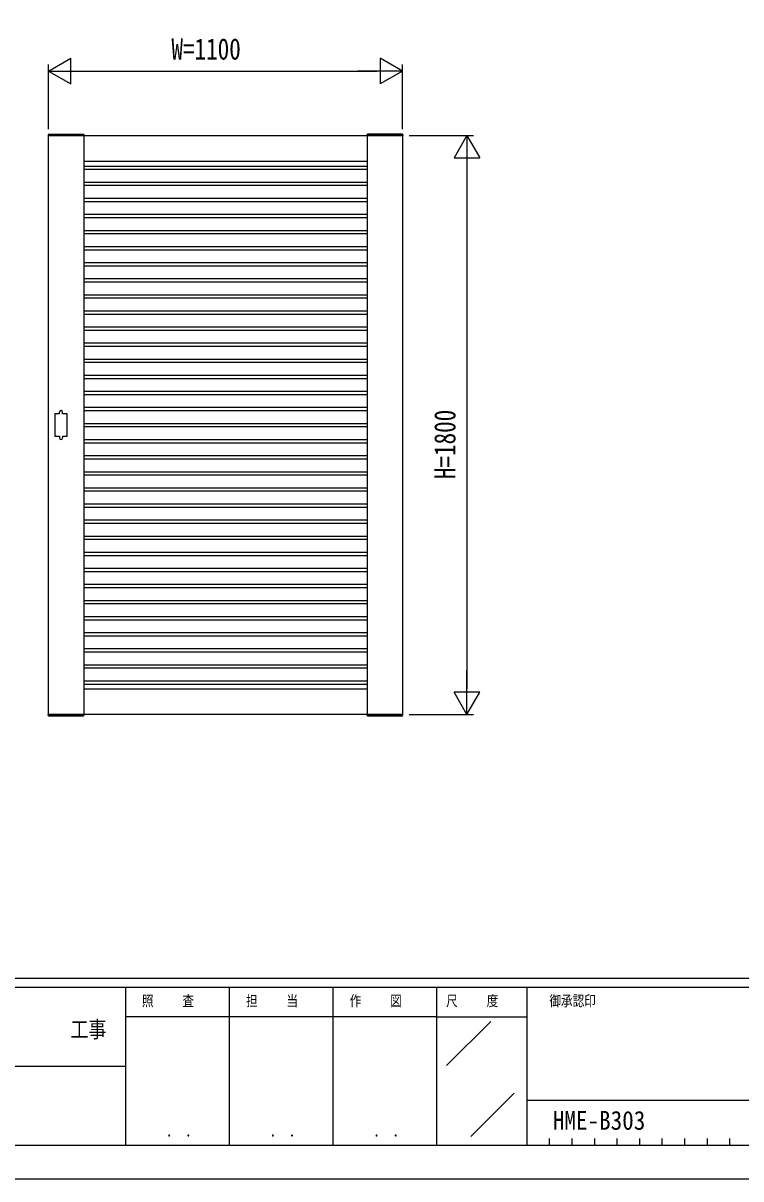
# Model space of a CAD drawing. Units: millimetres on the paper. Extents: x -297 to 297, y -210 to 210.
# Drawn here: x 72.1 to 183.6, y -210 to -30.4 of the extents above; entities that cross this region are included whole.
import ezdxf
from ezdxf.enums import TextEntityAlignment as Align

# ---------------------------------------------------------------- set-up
doc = ezdxf.new("R2010")
doc.units = ezdxf.units.MM
for name, color, linetype in [('0-1_USER1', 3, 'Continuous'), ('0-2_YKK_A1', 4, 'Continuous'), ('0-3_YKK_D', 6, 'Continuous'), ('0-4_YKK_ZWAK', 7, 'Continuous')]:
    doc.layers.add(name, color=color, linetype=linetype)
doc.styles.add('ＭＳ ゴシック', font='')
doc.styles.get('ＭＳ ゴシック').set_extended_font_data('MS Gothic')

msp = doc.modelspace()

# ---------------------------------------------------------------- linework, layer by layer
at = {"layer": '0-2_YKK_A1'}
for p, q in [((75.991, -47.722), (75.984, -47.85)), ((75.984, -47.85), (81.534, -47.85)), ((76.041, -47.675), (81.477, -47.675)), ((81.509, -47.85), (81.509, -137.85)), ((81.527, -47.722), (81.534, -47.85)), ((125.491, -47.722), (125.484, -47.85)), ((131.034, -47.85), (125.484, -47.85)), ((125.509, -47.85), (125.509, -137.85)), ((130.977, -47.675), (125.541, -47.675)), ((131.027, -47.722), (131.034, -47.85)), ((81.509, -51.85), (125.509, -51.85)), ((81.509, -52.6), (125.509, -52.6)), ((81.509, -53.1), (125.509, -53.1)), ((81.509, -55.1), (125.509, -55.1)), ((81.509, -55.6), (125.509, -55.6)), ((81.509, -57.6), (125.509, -57.6)), ((81.509, -58.1), (125.509, -58.1)), ((81.509, -60.1), (125.509, -60.1)), ((81.509, -60.6), (125.509, -60.6)), ((81.509, -62.6), (125.509, -62.6)), ((81.509, -63.1), (125.509, -63.1)), ((81.509, -65.1), (125.509, -65.1)), ((81.509, -65.6), (125.509, -65.6)), ((81.509, -67.6), (125.509, -67.6)), ((81.509, -68.1), (125.509, -68.1)), ((81.509, -70.1), (125.509, -70.1)), ((81.509, -70.6), (125.509, -70.6)), ((81.509, -72.6), (125.509, -72.6)), ((81.509, -73.1), (125.509, -73.1)), ((81.509, -75.1), (125.509, -75.1)), ((81.509, -75.6), (125.509, -75.6)), ((81.509, -77.6), (125.509, -77.6)), ((81.509, -78.1), (125.509, -78.1)), ((81.509, -80.1), (125.509, -80.1)), ((81.509, -80.6), (125.509, -80.6)), ((81.509, -82.6), (125.509, -82.6)), ((81.509, -83.1), (125.509, -83.1)), ((81.509, -85.1), (125.509, -85.1)), ((81.509, -85.6), (125.509, -85.6)), ((81.509, -87.6), (125.509, -87.6)), ((81.509, -88.1), (125.509, -88.1)), ((77.709, -91.1), (77.709, -90.85)), ((78.209, -91.1), (78.209, -90.85)), ((81.509, -90.1), (125.509, -90.1)), ((81.509, -90.6), (125.509, -90.6)), ((81.509, -92.6), (125.509, -92.6)), ((81.509, -93.1), (125.509, -93.1)), ((77.709, -94.6), (77.709, -94.85)), ((78.209, -94.6), (78.209, -94.85)), ((81.509, -95.1), (125.509, -95.1)), ((81.509, -95.6), (125.509, -95.6)), ((81.509, -97.6), (125.509, -97.6)), ((81.509, -98.1), (125.509, -98.1)), ((81.509, -100.1), (125.509, -100.1)), ((81.509, -100.6), (125.509, -100.6)), ((81.509, -102.6), (125.509, -102.6)), ((81.509, -103.1), (125.509, -103.1)), ((81.509, -105.1), (125.509, -105.1)), ((81.509, -105.6), (125.509, -105.6)), ((81.509, -107.6), (125.509, -107.6)), ((81.509, -108.1), (125.509, -108.1)), ((81.509, -110.1), (125.509, -110.1)), ((81.509, -110.6), (125.509, -110.6)), ((81.509, -112.6), (125.509, -112.6)), ((81.509, -113.1), (125.509, -113.1)), ((81.509, -115.1), (125.509, -115.1)), ((81.509, -115.6), (125.509, -115.6)), ((81.509, -117.6), (125.509, -117.6)), ((81.509, -118.1), (125.509, -118.1)), ((81.509, -120.1), (125.509, -120.1)), ((81.509, -120.6), (125.509, -120.6)), ((81.509, -122.6), (125.509, -122.6)), ((81.509, -123.1), (125.509, -123.1)), ((81.509, -125.1), (125.509, -125.1)), ((81.509, -125.6), (125.509, -125.6)), ((81.509, -127.6), (125.509, -127.6)), ((81.509, -128.1), (125.509, -128.1)), ((81.509, -130.1), (125.509, -130.1)), ((81.509, -130.6), (125.509, -130.6)), ((81.509, -132.6), (125.509, -132.6)), ((81.509, -133.1), (125.509, -133.1)), ((81.509, -133.85), (125.509, -133.85)), ((75.984, -137.85), (81.534, -137.85)), ((75.991, -137.978), (75.984, -137.85)), ((76.041, -138.025), (81.477, -138.025)), ((81.527, -137.978), (81.534, -137.85)), ((125.484, -137.85), (131.034, -137.85)), ((125.491, -137.978), (125.484, -137.85)), ((125.541, -138.025), (130.977, -138.025)), ((131.027, -137.978), (131.034, -137.85))]:
    msp.add_line(p, q, dxfattribs=at)
msp.add_lwpolyline([(76.009, -47.85), (131.009, -47.85), (131.009, -137.85), (76.009, -137.85)], close=True, dxfattribs=at)
for points in [[(77.709, -91.1), (77.009, -91.1), (77.009, -94.6), (77.709, -94.6)], [(78.209, -94.6), (78.909, -94.6), (78.909, -91.1), (78.209, -91.1)]]:
    msp.add_lwpolyline(points, dxfattribs=at)
for centre, radius, start, end in [((76.041, -47.725), 0.05, 90, 177), ((81.477, -47.725), 0.05, 3, 90), ((125.541, -47.725), 0.05, 90, 177), ((130.977, -47.725), 0.05, 3, 90), ((77.959, -90.85), 0.25, 0, 180), ((77.959, -94.85), 0.25, 180, 0), ((76.041, -137.975), 0.05, 183, 270), ((81.477, -137.975), 0.05, 270, 357), ((125.541, -137.975), 0.05, 183, 270), ((130.977, -137.975), 0.05, 270, 357)]:
    msp.add_arc(centre, radius, start, end, dxfattribs=at)
at = {"layer": '0-3_YKK_D'}
for p, q in [((76.009, -37.85), (79.473, -35.85)), ((79.473, -39.85), (79.473, -35.85)), ((131.009, -37.85), (127.545, -35.85)), ((127.545, -35.85), (127.545, -39.85)), ((76.009, -46.85), (76.009, -36.85)), ((131.009, -46.85), (131.009, -36.85)), ((76.009, -37.85), (79.473, -39.85)), ((76.009, -37.85), (82.937, -37.85)), ((80.009, -37.85), (127.009, -37.85)), ((131.009, -37.85), (124.081, -37.85)), ((131.009, -37.85), (127.545, -39.85)), ((132.009, -47.85), (142.009, -47.85)), ((141.009, -47.85), (139.009, -51.314)), ((141.009, -47.85), (143.009, -51.314)), ((141.009, -47.85), (141.009, -54.778)), ((139.009, -51.314), (143.009, -51.314)), ((141.009, -51.85), (141.009, -133.85)), ((141.009, -137.85), (141.009, -130.922)), ((141.009, -137.85), (139.009, -134.386)), ((143.009, -134.386), (139.009, -134.386)), ((141.009, -137.85), (143.009, -134.386)), ((132.009, -137.85), (142.009, -137.85))]:
    msp.add_line(p, q, dxfattribs=at)
at = {"layer": '0-4_YKK_ZWAK'}
for p, q in [((270.001, -178.85), (-275.999, -178.85)), ((88.001, -180.25), (-2.999, -180.25)), ((104.101, -180.25), (104.101, -204.75)), ((120.201, -180.25), (120.201, -204.75)), ((136.301, -180.25), (136.301, -204.75)), ((150.301, -180.25), (136.301, -180.25)), ((222.576, -180.25), (150.301, -180.25)), ((150.301, -180.25), (150.301, -204.75)), ((136.301, -184.8), (88.001, -184.8)), ((136.301, -184.8), (150.301, -184.8)), ((137.847, -192.38), (144.703, -185.525)), ((-2.999, -192.5), (88.001, -192.5)), ((141.597, -203.419), (148.332, -196.684)), ((150.301, -197.75), (222.576, -197.75)), ((-2.999, -204.75), (88.001, -204.75)), ((88.001, -204.75), (136.301, -204.75)), ((136.301, -204.75), (150.301, -204.75)), ((150.301, -204.75), (222.576, -204.75)), ((153.801, -203.7), (153.801, -204.75)), ((157.301, -203.7), (157.301, -204.75)), ((160.801, -203.7), (160.801, -204.75)), ((164.301, -203.7), (164.301, -204.75)), ((167.801, -203.7), (167.801, -204.75)), ((171.301, -203.7), (171.301, -204.75)), ((174.801, -203.7), (174.801, -204.75)), ((178.301, -203.7), (178.301, -204.75)), ((181.801, -203.7), (181.801, -204.75))]:
    msp.add_line(p, q, dxfattribs=at)
msp.add_lwpolyline([(-297, -210), (297, -210), (297, 210), (-297, 210)], close=True, dxfattribs=at)
msp.add_lwpolyline([(136.301, -180.25), (88.001, -180.25), (88.001, -204.75)], dxfattribs=at)

# ---------------------------------------------------------------- texts
at = {"layer": '0-1_USER1', "style": 'ＭＳ ゴシック', "width": 0.9}
msp.add_text('HME-B303', height=2.933, dxfattribs=at).set_placement((154.346, -203.251), align=Align.BOTTOM_LEFT)
at = {"layer": '0-3_YKK_D', "style": 'ＭＳ ゴシック', "width": 0.8}
msp.add_text('W=1100', height=3.299, dxfattribs=at).set_placement((95.109, -37.05), align=Align.BOTTOM_LEFT)
msp.add_text('H=1800', height=3.299, rotation=90, dxfattribs=at).set_placement((140.209, -101.25), align=Align.BOTTOM_LEFT)
at = {"layer": '0-4_YKK_ZWAK', "style": 'ＭＳ ゴシック', "width": 0.8}
for s, height, p in [('照     査', 1.65, (90.531, -183.65)), ('担     当', 1.65, (106.691, -183.65)), ('作     図', 1.65, (122.791, -183.65)), ('尺     度', 1.65, (137.781, -183.65)), ('御承認印', 1.65, (153.818, -183.65)), ('工事', 2.566, (79.413, -188.823)), ('． ．', 1.814, (94.3, -204.005)), ('． ．', 1.814, (110.4, -204.005)), ('． ．', 1.814, (126.5, -204.005))]:
    msp.add_text(s, height=height, dxfattribs=at).set_placement(p, align=Align.BOTTOM_LEFT)

doc.saveas('drawing.dxf')
